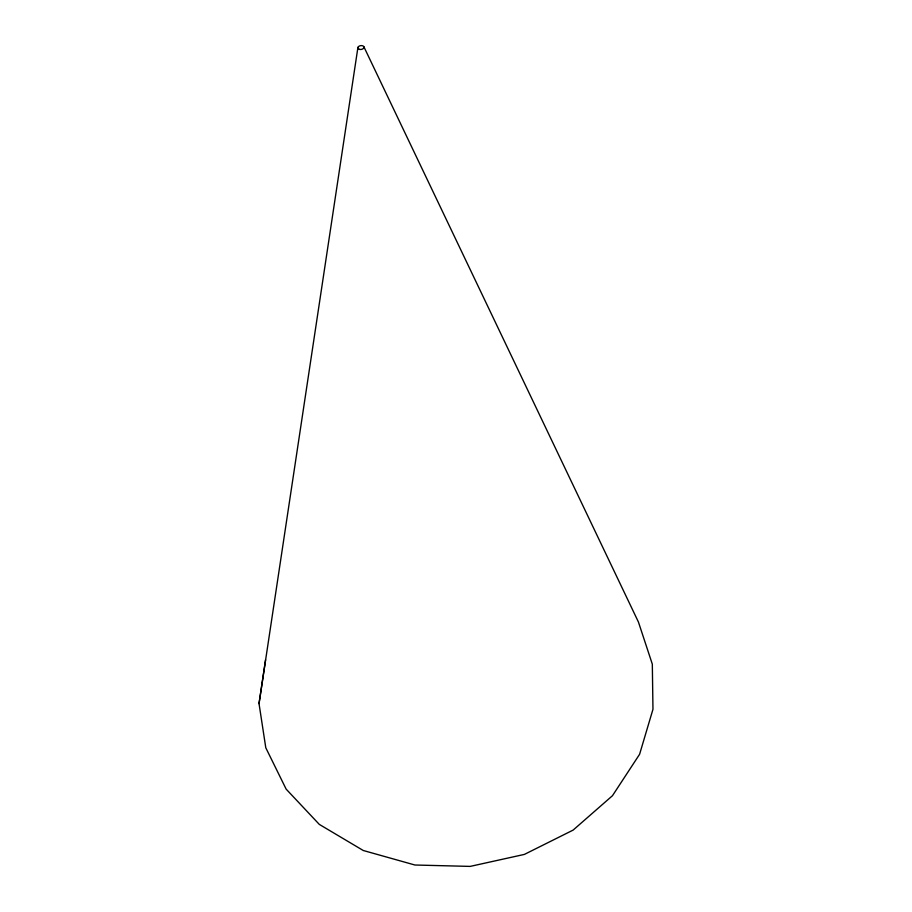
<?xml version="1.0" encoding="UTF-8"?>
<svg xmlns="http://www.w3.org/2000/svg" width="912" height="912" viewBox="0 0 912 912"><rect width="100%" height="100%" fill="white"/><g stroke="black" fill="none" stroke-linecap="round" stroke-linejoin="round"><path stroke-width="1.37" d="M363.854 46.717L638.434 622.041L652.319 664.164L652.969 709.285L639.597 754.281L612.465 795.709L573.124 830.102L524.4 854.407L470.147 866.4L414.914 865.009L363.261 850.497L319.291 824.38L286.14 789.119L265.791 747.783L259.031 703.631L265.563 659.786M259.031 703.631L357.926 47.39M359.488 49.385A3.089 1.927 -8.4 0 0 363.991 47.196A3.089 1.927 -8.4 0 0 359.282 46.056A3.089 1.927 -8.4 0 0 359.488 49.385"/></g></svg>
